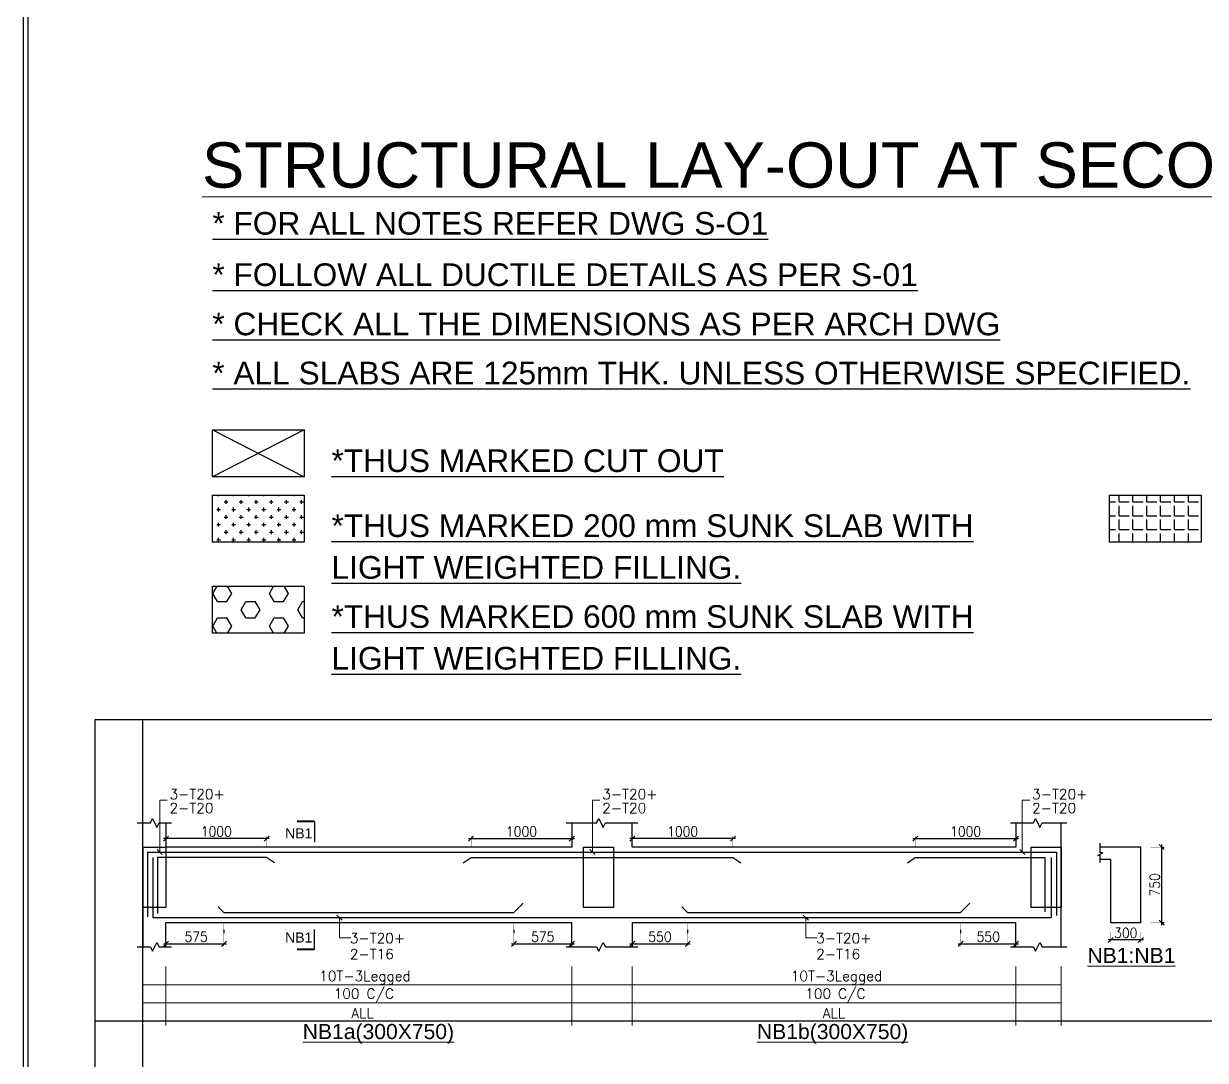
# Model space of a CAD drawing. Header units: millimetres. Extents: x 1864042 to 2029466, y -1645991 to -1593441.
# Drawn here: x 1911581 to 1923315, y -1634716 to -1624421 of the extents above; entities that cross this region are included whole.
import ezdxf
from ezdxf.enums import TextEntityAlignment as Align

# ---------------------------------------------------------------- set-up
doc = ezdxf.new("R2010")
doc.units = ezdxf.units.MM
doc.header["$MEASUREMENT"] = 0
doc.header["$PDMODE"] = 98
doc.linetypes.add('DOT', pattern=[0.25, 0, -0.25])
for name, color, linetype in [('DIM', 191, 'Continuous'), ('Hatch', 8, 'Continuous'), ('R', 1, 'Continuous'), ('S- LAY OUT SEC. MARK.', 1, 'Continuous'), ('S- Text', 7, 'Continuous'), ('S-STRU. CUTOUT', 3, 'Continuous'), ('S-TEXT', 7, 'Continuous'), ('STEEL', 1, 'Continuous'), ('SUNK-HATCH', 8, 'Continuous')]:
    doc.layers.add(name, color=color, linetype=linetype)
for name, color, linetype, lineweight in [('LEADER', 191, 'Continuous', 15), ('m-col', 1, 'Continuous', 20), ('s beam steel text', 7, 'Continuous', 18), ('S LS STEEL TEXT', 7, 'Continuous', 15), ('S- STTRUPS', 2, 'Continuous', 15), ('S-BEAM', 150, 'Continuous', 25), ('S-L.S. NO', 1, 'Continuous', 20)]:
    doc.layers.add(name, color=color, linetype=linetype, lineweight=lineweight)
doc.styles.add('arial', font='arial.ttf')
doc.styles.add('COMPLEX', font='arial.ttf')
doc.styles.add('kalpesh', font='', dxfattribs={"width": 0.75})
doc.styles.add('ROMANS', font='romans.shx')
doc.styles.add('RS', font='romans.shx', dxfattribs={"width": 0.9})
doc.styles.get('kalpesh').set_extended_font_data('Arial Unicode MS')
doc.dimstyles.new('KALPESH PATEL', dxfattribs={"dimtxt": 75, "dimasz": 75, "dimexe": 50, "dimexo": 50, "dimgap": 3, "dimtad": 1, "dimdec": 0, "dimrnd": 0.5, "dimzin": 7, "dimdsep": 46, "dimtxsty": 'kalpesh', "dimblk": 'OBLIQUE', "dimcen": 0, "dimdle": 25, "dimclrd": 8, "dimclre": 8, "dimclrt": 7, "dimadec": 0, "dimazin": 0, "dimtfac": 1, "dimtdec": 0, "dimtofl": 0, "dimtmove": 1, "dimatfit": 0, "dimldrblk": 'OBLIQUE', "dimfxl": 1, "dimtolj": 1, "dimtzin": 0, "dimlwd": -1, "dimlwe": 25, "dimarcsym": 0})
doc.dimstyles.new('pag', dxfattribs={"dimtxt": 180, "dimasz": 150, "dimexe": 100, "dimexo": 0, "dimgap": 50, "dimtad": 1, "dimdec": 0, "dimzin": 0, "dimdsep": 46, "dimtxsty": 'ROMANS', "dimblk": 'OBLIQUE', "dimcen": 0, "dimdle": 100, "dimclrd": 256, "dimclre": 256, "dimclrt": 256, "dimadec": 0, "dimazin": 0, "dimtfac": 1, "dimtdec": 0, "dimtmove": 2, "dimatfit": 3, "dimfxl": 1, "dimtolj": 1, "dimtzin": 0, "dimlwd": -1, "dimlwe": -1, "dimarcsym": 0})

# ---------------------------------------------------------------- blocks, each defined once
blk = doc.blocks.new('_Oblique')
at = {"color": 0, "linetype": 'ByBlock', "lineweight": -2}
blk.add_line((-0.5, -0.5), (0.5, 0.5), dxfattribs=at)
blk = doc.blocks.new('*D64')
at = {"layer": 'Defpoints', "color": 0, "transparency": 16777216}
for p in [(1922374, -1633348), (1922674, -1633348), (1922374, -1633521)]:
    blk.add_point(p, dxfattribs=at)
at = {"layer": 'DIM', "ltscale": 4, "transparency": 16777216}
blk.add_line((1922699, -1633521), (1922349, -1633521), dxfattribs=at)
at = {"layer": 'DIM', "color": 191, "linetype": 'DOT', "ltscale": 4, "transparency": 16777216}
for p, q in [((1922374, -1633448), (1922374, -1633546)), ((1922674, -1633448), (1922674, -1633546))]:
    blk.add_line(p, q, dxfattribs=at)
at = {"layer": 'DIM', "linetype": 'ByBlock', "transparency": 16777216, "xscale": 50, "yscale": 50, "zscale": 50, "rotation": 180}
blk.add_blockref('_Oblique', (1922374, -1633521), dxfattribs=at)
at = {"layer": 'DIM', "linetype": 'ByBlock', "transparency": 16777216, "xscale": 50, "yscale": 50, "zscale": 50}
blk.add_blockref('_Oblique', (1922674, -1633521), dxfattribs=at)
at = {"layer": 'DIM', "color": 7, "transparency": 16777216, "insert": (1922524, -1633451), "char_height": 100, "attachment_point": 5, "style": 'RS'}
blk.add_mtext('\\A1;300', dxfattribs=at)
blk = doc.blocks.new('*D65')
at = {"layer": 'Defpoints', "color": 0, "transparency": 16777216}
for p in [(1922674, -1632598), (1922882, -1632598), (1922674, -1633348)]:
    blk.add_point(p, dxfattribs=at)
at = {"layer": 'DIM', "color": 191, "linetype": 'DOT', "ltscale": 4, "transparency": 16777216}
for p, q in [((1922774, -1632598), (1922907, -1632598)), ((1922774, -1633348), (1922907, -1633348))]:
    blk.add_line(p, q, dxfattribs=at)
at = {"layer": 'DIM', "ltscale": 4, "transparency": 16777216}
blk.add_line((1922882, -1633373), (1922882, -1632573), dxfattribs=at)
at = {"layer": 'DIM', "linetype": 'ByBlock', "transparency": 16777216, "xscale": 50, "yscale": 50, "zscale": 50}
for p, rotation in [((1922882, -1632598), 90), ((1922882, -1633348), 270)]:
    blk.add_blockref('_Oblique', p, dxfattribs=dict(at, rotation=rotation))
at = {"layer": 'DIM', "color": 7, "transparency": 16777216, "insert": (1922812, -1632973), "char_height": 100, "attachment_point": 5, "rotation": 90, "style": 'RS'}
blk.add_mtext('\\A1;750', dxfattribs=at)
blk = doc.blocks.new('*D66')
at = {"layer": 'Defpoints', "color": 0, "transparency": 16777216}
for p in [(1916449, -1633248), (1917024, -1633348), (1917024, -1633559)]:
    blk.add_point(p, dxfattribs=at)
at = {"layer": 'DIM', "color": 191, "linetype": 'DOT', "ltscale": 4, "transparency": 16777216}
for p, q in [((1916449, -1633348), (1916449, -1633584)), ((1917024, -1633448), (1917024, -1633584))]:
    blk.add_line(p, q, dxfattribs=at)
at = {"layer": 'DIM', "ltscale": 4, "transparency": 16777216}
blk.add_line((1916424, -1633559), (1917049, -1633559), dxfattribs=at)
at = {"layer": 'DIM', "linetype": 'ByBlock', "transparency": 16777216, "xscale": 50, "yscale": 50, "zscale": 50, "rotation": 180}
blk.add_blockref('_Oblique', (1916449, -1633559), dxfattribs=at)
at = {"layer": 'DIM', "linetype": 'ByBlock', "transparency": 16777216, "xscale": 50, "yscale": 50, "zscale": 50}
blk.add_blockref('_Oblique', (1917024, -1633559), dxfattribs=at)
at = {"layer": 'DIM', "color": 7, "transparency": 16777216, "insert": (1916736, -1633489), "char_height": 100, "attachment_point": 5, "style": 'RS'}
blk.add_mtext('\\A1;575', dxfattribs=at)
blk = doc.blocks.new('*D67')
at = {"layer": 'Defpoints', "color": 0, "transparency": 16777216}
for p in [(1913569, -1633248), (1912994, -1633348), (1913569, -1633559)]:
    blk.add_point(p, dxfattribs=at)
at = {"layer": 'DIM', "color": 191, "linetype": 'DOT', "ltscale": 4, "transparency": 16777216}
for p, q in [((1913569, -1633348), (1913569, -1633584)), ((1912994, -1633448), (1912994, -1633584))]:
    blk.add_line(p, q, dxfattribs=at)
at = {"layer": 'DIM', "ltscale": 4, "transparency": 16777216}
blk.add_line((1912969, -1633559), (1913594, -1633559), dxfattribs=at)
at = {"layer": 'DIM', "linetype": 'ByBlock', "transparency": 16777216, "xscale": 50, "yscale": 50, "zscale": 50, "rotation": 180}
blk.add_blockref('_Oblique', (1912994, -1633559), dxfattribs=at)
at = {"layer": 'DIM', "linetype": 'ByBlock', "transparency": 16777216, "xscale": 50, "yscale": 50, "zscale": 50}
blk.add_blockref('_Oblique', (1913569, -1633559), dxfattribs=at)
at = {"layer": 'DIM', "color": 7, "transparency": 16777216, "insert": (1913294, -1633489), "char_height": 100, "attachment_point": 5, "style": 'RS'}
blk.add_mtext('\\A1;575', dxfattribs=at)
blk = doc.blocks.new('*D70')
at = {"layer": 'Defpoints', "color": 0, "transparency": 16777216}
for p in [(1912994, -1632514), (1912994, -1632598), (1913994, -1632700)]:
    blk.add_point(p, dxfattribs=at)
at = {"layer": 'DIM', "color": 191, "linetype": 'DOT', "ltscale": 4, "transparency": 16777216}
for p, q in [((1912994, -1632498), (1912994, -1632489)), ((1913994, -1632600), (1913994, -1632489))]:
    blk.add_line(p, q, dxfattribs=at)
at = {"layer": 'DIM', "ltscale": 4, "transparency": 16777216}
blk.add_line((1914019, -1632514), (1912969, -1632514), dxfattribs=at)
at = {"layer": 'DIM', "linetype": 'ByBlock', "transparency": 16777216, "xscale": 50, "yscale": 50, "zscale": 50, "rotation": 180}
blk.add_blockref('_Oblique', (1912994, -1632514), dxfattribs=at)
at = {"layer": 'DIM', "linetype": 'ByBlock', "transparency": 16777216, "xscale": 50, "yscale": 50, "zscale": 50}
blk.add_blockref('_Oblique', (1913994, -1632514), dxfattribs=at)
at = {"layer": 'DIM', "color": 7, "transparency": 16777216, "insert": (1913494, -1632444), "char_height": 100, "attachment_point": 5, "style": 'RS'}
blk.add_mtext('\\A1;1000', dxfattribs=at)
blk = doc.blocks.new('*D112')
at = {"layer": 'Defpoints', "color": 0, "transparency": 16777216}
for p in [(1917024, -1632514), (1917024, -1632598), (1916024, -1632700)]:
    blk.add_point(p, dxfattribs=at)
at = {"layer": 'DIM', "color": 191, "linetype": 'DOT', "ltscale": 4, "transparency": 16777216}
for p, q in [((1916024, -1632600), (1916024, -1632489)), ((1917024, -1632498), (1917024, -1632489))]:
    blk.add_line(p, q, dxfattribs=at)
at = {"layer": 'DIM', "ltscale": 4, "transparency": 16777216}
blk.add_line((1915999, -1632514), (1917049, -1632514), dxfattribs=at)
at = {"layer": 'DIM', "linetype": 'ByBlock', "transparency": 16777216, "xscale": 50, "yscale": 50, "zscale": 50, "rotation": 180}
blk.add_blockref('_Oblique', (1916024, -1632514), dxfattribs=at)
at = {"layer": 'DIM', "linetype": 'ByBlock', "transparency": 16777216, "xscale": 50, "yscale": 50, "zscale": 50}
blk.add_blockref('_Oblique', (1917024, -1632514), dxfattribs=at)
at = {"layer": 'DIM', "color": 7, "transparency": 16777216, "insert": (1916524, -1632444), "char_height": 100, "attachment_point": 5, "style": 'RS'}
blk.add_mtext('\\A1;1000', dxfattribs=at)
blk = doc.blocks.new('*D68')
at = {"layer": 'Defpoints', "color": 0, "transparency": 16777216}
for p in [(1920884, -1633248), (1921434, -1633348), (1921434, -1633559)]:
    blk.add_point(p, dxfattribs=at)
at = {"layer": 'DIM', "color": 191, "linetype": 'DOT', "ltscale": 4, "transparency": 16777216}
for p, q in [((1920884, -1633348), (1920884, -1633584)), ((1921434, -1633448), (1921434, -1633584))]:
    blk.add_line(p, q, dxfattribs=at)
at = {"layer": 'DIM', "ltscale": 4, "transparency": 16777216}
blk.add_line((1920859, -1633559), (1921459, -1633559), dxfattribs=at)
at = {"layer": 'DIM', "linetype": 'ByBlock', "transparency": 16777216, "xscale": 50, "yscale": 50, "zscale": 50, "rotation": 180}
blk.add_blockref('_Oblique', (1920884, -1633559), dxfattribs=at)
at = {"layer": 'DIM', "linetype": 'ByBlock', "transparency": 16777216, "xscale": 50, "yscale": 50, "zscale": 50}
blk.add_blockref('_Oblique', (1921434, -1633559), dxfattribs=at)
at = {"layer": 'DIM', "color": 7, "transparency": 16777216, "insert": (1921159, -1633489), "char_height": 100, "attachment_point": 5, "style": 'RS'}
blk.add_mtext('\\A1;550', dxfattribs=at)
blk = doc.blocks.new('*D69')
at = {"layer": 'Defpoints', "color": 0, "transparency": 16777216}
for p in [(1918174, -1633248), (1917624, -1633348), (1918174, -1633559)]:
    blk.add_point(p, dxfattribs=at)
at = {"layer": 'DIM', "color": 191, "linetype": 'DOT', "ltscale": 4, "transparency": 16777216}
for p, q in [((1918174, -1633348), (1918174, -1633584)), ((1917624, -1633448), (1917624, -1633584))]:
    blk.add_line(p, q, dxfattribs=at)
at = {"layer": 'DIM', "ltscale": 4, "transparency": 16777216}
blk.add_line((1917599, -1633559), (1918199, -1633559), dxfattribs=at)
at = {"layer": 'DIM', "linetype": 'ByBlock', "transparency": 16777216, "xscale": 50, "yscale": 50, "zscale": 50, "rotation": 180}
blk.add_blockref('_Oblique', (1917624, -1633559), dxfattribs=at)
at = {"layer": 'DIM', "linetype": 'ByBlock', "transparency": 16777216, "xscale": 50, "yscale": 50, "zscale": 50}
blk.add_blockref('_Oblique', (1918174, -1633559), dxfattribs=at)
at = {"layer": 'DIM', "color": 7, "transparency": 16777216, "insert": (1917899, -1633489), "char_height": 100, "attachment_point": 5, "style": 'RS'}
blk.add_mtext('\\A1;550', dxfattribs=at)
blk = doc.blocks.new('*D113')
at = {"layer": 'Defpoints', "color": 0, "transparency": 16777216}
for p in [(1917624, -1632514), (1917624, -1632598), (1918624, -1632700)]:
    blk.add_point(p, dxfattribs=at)
at = {"layer": 'DIM', "color": 191, "linetype": 'DOT', "ltscale": 4, "transparency": 16777216}
for p, q in [((1917624, -1632498), (1917624, -1632489)), ((1918624, -1632600), (1918624, -1632489))]:
    blk.add_line(p, q, dxfattribs=at)
at = {"layer": 'DIM', "ltscale": 4, "transparency": 16777216}
blk.add_line((1918649, -1632514), (1917599, -1632514), dxfattribs=at)
at = {"layer": 'DIM', "linetype": 'ByBlock', "transparency": 16777216, "xscale": 50, "yscale": 50, "zscale": 50, "rotation": 180}
blk.add_blockref('_Oblique', (1917624, -1632514), dxfattribs=at)
at = {"layer": 'DIM', "linetype": 'ByBlock', "transparency": 16777216, "xscale": 50, "yscale": 50, "zscale": 50}
blk.add_blockref('_Oblique', (1918624, -1632514), dxfattribs=at)
at = {"layer": 'DIM', "color": 7, "transparency": 16777216, "insert": (1918124, -1632444), "char_height": 100, "attachment_point": 5, "style": 'RS'}
blk.add_mtext('\\A1;1000', dxfattribs=at)
blk = doc.blocks.new('*D71')
at = {"layer": 'Defpoints', "color": 0, "transparency": 16777216}
for p in [(1921434, -1632514), (1921434, -1632598), (1920434, -1632700)]:
    blk.add_point(p, dxfattribs=at)
at = {"layer": 'DIM', "color": 191, "linetype": 'DOT', "ltscale": 4, "transparency": 16777216}
for p, q in [((1920434, -1632600), (1920434, -1632489)), ((1921434, -1632498), (1921434, -1632489))]:
    blk.add_line(p, q, dxfattribs=at)
at = {"layer": 'DIM', "ltscale": 4, "transparency": 16777216}
blk.add_line((1920409, -1632514), (1921459, -1632514), dxfattribs=at)
at = {"layer": 'DIM', "linetype": 'ByBlock', "transparency": 16777216, "xscale": 50, "yscale": 50, "zscale": 50, "rotation": 180}
blk.add_blockref('_Oblique', (1920434, -1632514), dxfattribs=at)
at = {"layer": 'DIM', "linetype": 'ByBlock', "transparency": 16777216, "xscale": 50, "yscale": 50, "zscale": 50}
blk.add_blockref('_Oblique', (1921434, -1632514), dxfattribs=at)
at = {"layer": 'DIM', "color": 7, "transparency": 16777216, "insert": (1920934, -1632444), "char_height": 100, "attachment_point": 5, "style": 'RS'}
blk.add_mtext('\\A1;1000', dxfattribs=at)

msp = doc.modelspace()

# ---------------------------------------------------------------- hatches: boundary and pattern name
at = {"layer": 'Hatch', "linetype": 'Continuous'}
h = msp.add_hatch(dxfattribs=at)
h.set_pattern_fill('CROSS', color=256, scale=300)
h.set_pattern_definition([(0, (1017022.55, -759020.736), (75, 75), [37.5, -112.5]), (90, (1017041.3, -759039.486), (-75, 75), [37.5, -112.5])])
h.paths.add_polyline_path([(1914367.1, -1629105.3), (1914367.1, -1629571.6), (1913454.7, -1629571.6), (1913454.7, -1629105.3)])
at = {"layer": 'SUNK-HATCH', "linetype": 'Continuous'}
h = msp.add_hatch(dxfattribs=at)
h.set_pattern_fill('ANGLE', color=8, scale=500, angle=0.00003)
h.set_pattern_definition([(2.7e-05, (97419.9, -193259.48), (-6.45e-05, 137.5), [100, -37.5]), (90.000027, (97419.9, -193259.48), (-137.5, -6.45e-05), [100, -37.5])])
h.paths.add_polyline_path([(1923274, -1629105.3), (1923274, -1629571.6), (1922361.6, -1629571.6), (1922361.6, -1629105.3)])
h = msp.add_hatch(dxfattribs=at)
h.set_pattern_fill('HEX', color=8, scale=750)
h.set_pattern_definition([(0, (98599.9, -194561.14), (0, 162.379763), [93.75, -187.5]), (120, (98599.9, -194561.14), (-140.625, -81.189882), [93.75, -187.5]), (60, (98693.65, -194561.14), (-140.625, 81.189882), [93.75, -187.5])])
h.paths.add_polyline_path([(1914367.1, -1630007.2), (1914367.1, -1630473.6), (1913454.7, -1630473.6), (1913454.7, -1630007.2)])

# ---------------------------------------------------------------- linework, layer by layer
at = {"lineweight": -3}
for points in [[(1943081, -1641991.4), (1911581, -1641991.4), (1911581, -1597441.4), (1943081, -1597441.4)], [(1911624.5, -1641947.9), (1911624.5, -1597484.9), (1943037.5, -1597484.9), (1943037.5, -1641947.9)]]:
    msp.add_lwpolyline(points, close=True, dxfattribs=at)
at = {"layer": 'Defpoints', "color": 251}
for p, q in [((1912763.5, -1640816.4), (1912763.5, -1631330.3)), ((1937910.5, -1634326.7), (1912291.4, -1634326.7))]:
    msp.add_line(p, q, dxfattribs=at)
msp.add_lwpolyline([(1939533, -1631330.3), (1939533, -1635124.7), (1934985.6, -1635124.7), (1934985.6, -1640816.4), (1912291.4, -1640816.4), (1912291.4, -1631330.3)], close=True, dxfattribs=at)
at = {"layer": 'm-col', "lineweight": 25}
for p, q in [((1912763.5, -1632598.2), (1912763.5, -1632358.6)), ((1912993.5, -1632358.6), (1912993.5, -1632598.2)), ((1917023.7, -1632358.6), (1917023.7, -1632598.2)), ((1917623.7, -1632598.2), (1917623.7, -1632358.6)), ((1921433.5, -1632358.6), (1921433.5, -1632598.2)), ((1921883.3, -1633587.7), (1921883.3, -1632358.6)), ((1912763.5, -1632598.2), (1912763.5, -1633348.2)), ((1912763.5, -1633348.2), (1912763.5, -1633587.7)), ((1912993.5, -1633587.7), (1912993.5, -1633348.2)), ((1917023.7, -1633587.7), (1917023.7, -1633348.2)), ((1917623.7, -1633348.2), (1917623.7, -1633587.7)), ((1921433.5, -1633587.7), (1921433.5, -1633348.2))]:
    msp.add_line(p, q, dxfattribs=at)
for points in [[(1912708.8, -1632358.6), (1912839.5, -1632358.6), (1912861.7, -1632315), (1912904.8, -1632402.2), (1912927, -1632358.6), (1913050.6, -1632358.6)], [(1916968.9, -1632358.6), (1917270.7, -1632358.6), (1917292.9, -1632315), (1917336, -1632402.2), (1917358.2, -1632358.6), (1917680.8, -1632358.6)], [(1921378.8, -1632358.6), (1921606.8, -1632358.6), (1921629, -1632315), (1921672, -1632402.2), (1921694.3, -1632358.6), (1921940.4, -1632358.6)], [(1912708.8, -1633587.7), (1912839.5, -1633587.7), (1912861.7, -1633631.3), (1912904.8, -1633544.2), (1912927, -1633587.7), (1913050.6, -1633587.7)], [(1916968.9, -1633587.7), (1917270.7, -1633587.7), (1917292.9, -1633631.3), (1917336, -1633544.2), (1917358.2, -1633587.7), (1917680.8, -1633587.7)], [(1921378.8, -1633587.7), (1921606.8, -1633587.7), (1921629, -1633631.3), (1921672, -1633544.2), (1921694.3, -1633587.7), (1921940.4, -1633587.7)]]:
    msp.add_lwpolyline(points, dxfattribs=at)
at = {"layer": 'R', "color": 1, "linetype": 'Continuous'}
for points in [[(1914367.1, -1628454.4), (1914367.1, -1628920.8), (1913454.7, -1628920.8), (1913454.7, -1628454.4)], [(1914367.1, -1629105.3), (1914367.1, -1629571.6), (1913454.7, -1629571.6), (1913454.7, -1629105.3)], [(1923274, -1629105.3), (1923274, -1629571.6), (1922361.6, -1629571.6), (1922361.6, -1629105.3)], [(1914367.1, -1630007.2), (1914367.1, -1630473.6), (1913454.7, -1630473.6), (1913454.7, -1630007.2)]]:
    msp.add_lwpolyline(points, close=True, dxfattribs=at)
at = {"layer": 'S- LAY OUT SEC. MARK.', "ltscale": 50}
for p, q in [((1914469, -1632343.3), (1914469, -1632551.1)), ((1914469, -1633614.3), (1914469, -1633415.5))]:
    msp.add_line(p, q, dxfattribs=at)
at = {"layer": 'S- LAY OUT SEC. MARK.', "ltscale": 50, "const_width": 19.2}
for points in [[(1914469, -1632343.3), (1914295.6, -1632343.3)], [(1914469, -1633614.3), (1914295.6, -1633614.3)]]:
    msp.add_lwpolyline(points, dxfattribs=at)
at = {"layer": 'S- STTRUPS', "ltscale": 50}
for p, q in [((1912763.5, -1633783.8), (1912763.5, -1634369.5)), ((1912993.5, -1633783.8), (1912993.5, -1634369.5)), ((1917023.7, -1633783.8), (1917023.7, -1634369.5)), ((1917623.7, -1633783.8), (1917623.7, -1634369.5)), ((1921433.5, -1633783.8), (1921433.5, -1634369.5)), ((1921883.3, -1633783.8), (1921883.3, -1634369.5)), ((1921883.3, -1633964.8), (1912763.5, -1633964.8)), ((1921883.3, -1634145.7), (1912763.5, -1634145.7)), ((1921883.3, -1634326.7), (1912763.5, -1634326.7))]:
    msp.add_line(p, q, dxfattribs=at)
at = {"layer": 'S-BEAM'}
for p, q in [((1917023.7, -1632598.2), (1912993.5, -1632598.2)), ((1921433.5, -1632598.2), (1917623.7, -1632598.2)), ((1912993.5, -1633348.2), (1917023.7, -1633348.2)), ((1917623.7, -1633348.2), (1921433.5, -1633348.2))]:
    msp.add_line(p, q, dxfattribs=at)
at = {"layer": 'S-BEAM', "ltscale": 350}
for p, q in [((1922373.8, -1632598.1), (1922268.6, -1632598.1)), ((1922673.8, -1632598.1), (1922373.8, -1632598.1)), ((1922673.8, -1633348.1), (1922673.8, -1632598.1)), ((1922373.8, -1632723.2), (1922268.6, -1632723.2)), ((1922373.8, -1632723.2), (1922373.8, -1633348.1)), ((1922373.8, -1633348.1), (1922673.8, -1633348.1))]:
    msp.add_line(p, q, dxfattribs=at)
at = {"layer": 'S-BEAM', "ltscale": 250}
for points in [[(1912763.5, -1632598.2), (1912993.5, -1632598.2), (1912993.5, -1633198.2), (1912763.5, -1633198.2)], [(1917138.7, -1632598.2), (1917438.7, -1632598.2), (1917438.7, -1633198.2), (1917138.7, -1633198.2)], [(1921583.3, -1632598.2), (1921883.5, -1632598.2), (1921883.5, -1633198.2), (1921583.3, -1633198.2)]]:
    msp.add_lwpolyline(points, close=True, dxfattribs=at)
at = {"layer": 'S-BEAM', "ltscale": 350}
msp.add_lwpolyline([(1922268.6, -1632752.6), (1922268.6, -1632682.7), (1922246.6, -1632682.7), (1922296.5, -1632656.3), (1922268.6, -1632656.3), (1922268.6, -1632557.8)], dxfattribs=at)
at = {"layer": 'S-STRU. CUTOUT', "ltscale": 0.5}
for p, q in [((1914367.1, -1628454.4), (1913454.7, -1628920.8)), ((1913454.7, -1628454.4), (1914367.1, -1628920.8))]:
    msp.add_line(p, q, dxfattribs=at)
at = {"layer": 'STEEL', "lineweight": 25}
for p, q in [((1912811.5, -1632648.2), (1921835.3, -1632648.2)), ((1912811.5, -1632648.2), (1912811.5, -1633290.4)), ((1912863.5, -1632702.1), (1912863.5, -1633298.1)), ((1921783.3, -1632702.1), (1921783.3, -1633298.4)), ((1921835.3, -1632648.2), (1921835.3, -1633276.2)), ((1912863.5, -1633298.1), (1921783.3, -1633298.4))]:
    msp.add_line(p, q, dxfattribs=at)
for points in [[(1914070.8, -1632755), (1913993.5, -1632700.2), (1912910.8, -1632700.2), (1912910.8, -1633257.4)], [(1915946.4, -1632755), (1916023.7, -1632700.2), (1918623.7, -1632700.2), (1918701, -1632755)], [(1920356.2, -1632755), (1920433.5, -1632700.2), (1921719.4, -1632700.2), (1921719.4, -1633241.2)], [(1913511.5, -1633191.5), (1913568.5, -1633248.5), (1916448.7, -1633248.5), (1916541, -1633156.2)], [(1918116.6, -1633191.5), (1918173.7, -1633248.5), (1920883.5, -1633248.5), (1920975.8, -1633156.2)]]:
    msp.add_lwpolyline(points, dxfattribs=at)

# ---------------------------------------------------------------- texts
at = {"layer": 's beam steel text', "style": 'RS'}
for s, p in [('10T-3Legged', (1914515.5, -1633928.8)), ('10T-3Legged', (1919197.4, -1633928.8)), ('100 C/C', (1914659.3, -1634103.4)), ('100 C/C', (1919341.2, -1634103.4)), ('ALL', (1914833.8, -1634298.1)), ('ALL', (1919515.6, -1634298.1))]:
    msp.add_text(s, height=100, rotation=360, dxfattribs=at).set_placement(p)
at = {"layer": 'S LS STEEL TEXT', "style": 'RS'}
for s, p in [('3-T20+', (1913029.5, -1632123.1)), ('3-T20+', (1917326.1, -1632123.1)), ('3-T20+', (1921593.9, -1632123.1)), ('2-T20', (1913029.5, -1632260.9)), ('2-T20', (1917326.1, -1632260.9)), ('2-T20', (1921593.9, -1632260.9)), ('3-T20+', (1914820, -1633552.4)), ('3-T20+', (1919450.1, -1633552.4)), ('2-T16', (1914820, -1633711.1)), ('2-T16', (1919450.1, -1633711.1))]:
    msp.add_text(s, height=100, rotation=360, dxfattribs=at).set_placement(p)
at = {"layer": 'S- Text', "color": 1, "lineweight": 0, "style": 'arial'}
msp.add_text('%%USTRUCTURAL LAY-OUT AT SECOND FLOOR LVL.', height=450, dxfattribs=at).set_placement((1913352, -1625825.1), align=Align.MIDDLE_LEFT)
at = {"layer": 'S-L.S. NO', "style": 'COMPLEX'}
for s, height, rotation, p in [('NB1', 100, 360, (1914176.7, -1632511.4)), ('NB1', 100, 360, (1914176.7, -1633546.2)), ('%%UNB1:NB1', 150, 360, (1922143.8, -1633749.2)), ('%%UNB1a(300X750)', 150, 0, (1914352.1, -1634505)), ('%%UNB1b(300X750)', 150, 0, (1918862.3, -1634505))]:
    msp.add_text(s, height=height, rotation=rotation, dxfattribs=at).set_placement(p)
at = {"layer": 'S-TEXT', "style": 'arial'}
for s, p in [('%%U* FOR ALL NOTES REFER DWG S-O1', (1913454.7, -1626516.7)), ('%%U* FOLLOW ALL DUCTILE DETAILS AS PER S-01', (1913454.7, -1627026.4)), ('%%U* CHECK ALL THE DIMENSIONS AS PER ARCH DWG', (1913454.7, -1627515.8)), ('%%U* ALL SLABS ARE 125mm THK. UNLESS OTHERWISE SPECIFIED.', (1913454.7, -1628003.3)), ('%%U*THUS MARKED CUT OUT', (1914638.2, -1628873.6)), ('%%U*THUS MARKED 200 mm SUNK SLAB WITH', (1914638.2, -1629519.2)), ('%%ULIGHT WEIGHTED FILLING.', (1914638.2, -1629933.5)), ('%%U*THUS MARKED 600 mm SUNK SLAB WITH', (1914638.2, -1630421.2)), ('%%ULIGHT WEIGHTED FILLING.', (1914638.2, -1630835.4))]:
    msp.add_text(s, height=225, dxfattribs=at).set_placement(p)

# ---------------------------------------------------------------- dimensions: what is measured, and where the dimension line sits
at = {"layer": 'DIM', "ltscale": 4}
for base, p1, p2, angle, override, picture, middle in [((1912993.5, -1632513.8), (1913993.5, -1632700.2), (1912993.5, -1632598.2), 180, {"dimtxt": 100, "dimasz": 50, "dimexe": 25, "dimexo": 100, "dimgap": 20, "dimtxsty": 'RS', "dimdle": 25, "dimclre": 191, "dimclrt": 7, "dimtmove": 0}, '*D70', (1913493.5, -1632443.8)), ((1922881.6, -1632598.1), (1922673.8, -1633347.9), (1922673.8, -1632598.1), 90, {"dimtxt": 100, "dimasz": 50, "dimexe": 25, "dimexo": 100, "dimgap": 20, "dimtxsty": 'RS', "dimdle": 25, "dimclrd": 256, "dimclre": 191, "dimclrt": 7, "dimtmove": 0}, '*D65', (1922811.6, -1632973))]:
    dim = msp.add_linear_dim(base=base, p1=p1, p2=p2, angle=angle, dimstyle='pag', override=override, dxfattribs=at)
    dim.commit()
    dim.dimension.update_dxf_attribs({"geometry": picture, "text_midpoint": middle})
for base, p1, p2, picture, middle in [((1917023.7, -1632513.8), (1916023.7, -1632700.2), (1917023.7, -1632598.2), '*D112', (1916523.7, -1632443.8)), ((1917623.7, -1632513.8), (1918623.7, -1632700.2), (1917623.7, -1632598.2), '*D113', (1918123.7, -1632443.8)), ((1921433.5, -1632513.8), (1920433.5, -1632700.2), (1921433.5, -1632598.2), '*D71', (1920933.5, -1632443.8)), ((1917023.7, -1633558.7), (1916448.7, -1633248.5), (1917023.7, -1633348.5), '*D66', (1916736.2, -1633488.7)), ((1921433.5, -1633558.7), (1920883.5, -1633248.5), (1921433.5, -1633348.2), '*D68', (1921158.5, -1633488.7))]:
    dim = msp.add_linear_dim(base=base, p1=p1, p2=p2, dimstyle='pag', override={"dimtxt": 100, "dimasz": 50, "dimexe": 25, "dimexo": 100, "dimgap": 20, "dimtxsty": 'RS', "dimdle": 25, "dimclre": 191, "dimclrt": 7, "dimtmove": 0}, dxfattribs=at)
    dim.commit()
    dim.dimension.update_dxf_attribs({"geometry": picture, "text_midpoint": middle})
for base, p1, p2, picture, middle in [((1913568.5, -1633558.7), (1912993.5, -1633348.5), (1913568.5, -1633248.5), '*D67', (1913293.5, -1633558.7)), ((1918173.7, -1633558.7), (1917623.7, -1633348.5), (1918173.7, -1633248.5), '*D69', (1917898.7, -1633558.7))]:
    dim = msp.add_linear_dim(base=base, p1=p1, p2=p2, dimstyle='pag', override={"dimtxt": 100, "dimasz": 50, "dimexe": 25, "dimexo": 100, "dimgap": 20, "dimtxsty": 'RS', "dimdle": 25, "dimclre": 191, "dimclrt": 7, "dimtmove": 0}, dxfattribs=at)
    dim.commit()
    dim.dimension.update_dxf_attribs({"geometry": picture, "text_midpoint": middle, "dimtype": 128})
dim = msp.add_linear_dim(base=(1922373.8, -1633521.4), p1=(1922673.8, -1633348.1), p2=(1922373.8, -1633348.1), angle=180, dimstyle='pag', override={"dimtxt": 100, "dimasz": 50, "dimexe": 25, "dimexo": 100, "dimgap": 20, "dimtxsty": 'RS', "dimdle": 25, "dimclrd": 256, "dimclre": 191, "dimclrt": 7, "dimtmove": 0}, dxfattribs=at)
dim.commit()
dim.dimension.update_dxf_attribs({"geometry": '*D64', "text_midpoint": (1922523.8, -1633521.4), "dimtype": 128})

# ---------------------------------------------------------------- leaders
at = {"layer": 'LEADER'}
for points in [[(1912932.8, -1632648.2), (1912932.8, -1632133.5), (1913007.2, -1632133.5)], [(1917229.4, -1632648.2), (1917229.4, -1632133.5), (1917303.7, -1632133.5)], [(1921497.2, -1632648.2), (1921497.2, -1632133.5), (1921571.6, -1632133.5)], [(1914717.4, -1633298.2), (1914717.4, -1633500.6), (1914830, -1633500.6)], [(1919347.5, -1633298.2), (1919347.5, -1633500.6), (1919460.1, -1633500.6)]]:
    msp.add_leader(points, dimstyle='KALPESH PATEL', override={"dimasz": 50, "dimtad": 0, "dimclrd": 256, "dimfxl": 100, "dimfxlon": 1, "dimtfill": 1, "dimtfillclr": 256, "dimarcsym": 2}, dxfattribs=at)

doc.saveas('drawing.dxf')
